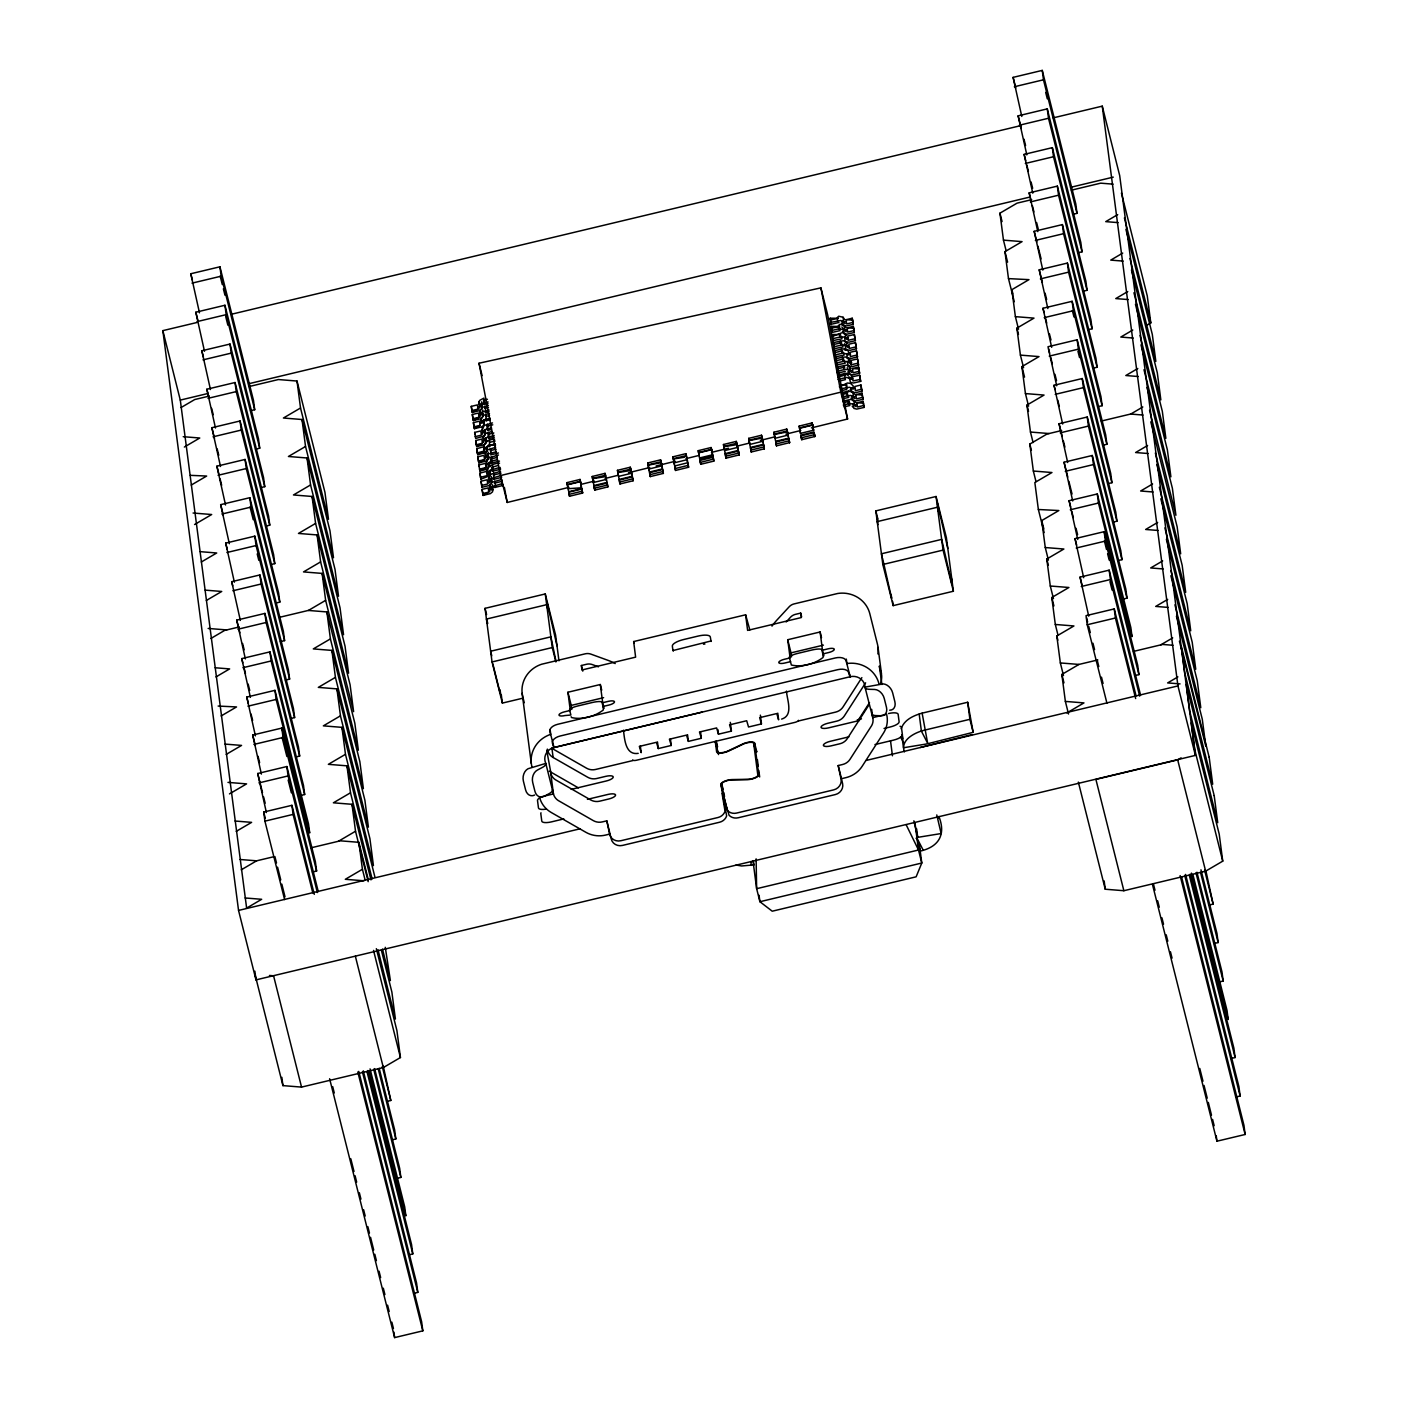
<?xml version="1.0" encoding="UTF-8"?>
<svg xmlns="http://www.w3.org/2000/svg" width="1408" height="1408" viewBox="0 0 1408 1408"><rect width="100%" height="100%" fill="white"/><g stroke="black" fill="none" stroke-linecap="round" stroke-linejoin="round"><path stroke-width="1.5" d="M685.819 453.675L686.875 458.093L685.819 453.675L672.989 456.808L675.523 470.448L688.6 467.245L687.808 462.722L674.696 465.995L675.523 470.448M606.443 480.568L605.053 473.352L592.222 476.485L593.842 485.179M631.682 474.426L630.291 467.21L617.461 470.325L619.08 479.037M661.971 467.051L661.302 462.634L648.102 465.186L647.733 462.95L660.581 459.835L661.637 464.235M687.21 460.891L686.717 457.406L688.6 467.245M737.686 448.606L736.296 441.39L723.466 444.506L725.085 453.218M762.925 442.464L762.256 438.046L749.056 440.598L748.704 438.363L761.534 435.23L762.608 439.648M788.163 436.304L787.494 431.886L774.312 434.438L773.942 432.221L786.773 429.088L787.846 433.506M813.402 430.162L812.011 422.946L799.181 426.078L799.92 430.126M710.864 641.01L672.936 650.549L672.355 646.078A11.898 3.731 -14.1 0 1 683.443 639.584L698.245 636.046A11.898 3.731 -14.1 0 1 710.301 636.997L711.093 641.467M749.83 629.904L745.624 614.803L633.653 641.555L635.624 657.149L581.944 669.979L581.363 665.509L586.59 664.259A9.522 9.029 -7.4 0 1 592.31 664.576L598.47 666.811M745.624 614.803L747.613 630.397L801.293 617.566L800.694 613.096L795.467 614.346A9.522 9.029 -7.4 0 0 790.557 617.197L786.157 621.966M486.042 452.408L477.787 454.749L477.33 452.901L484.422 450.947C481.29 443.872 488.277 439.085 494.613 439.173M484.422 450.947L484.053 444.928L486.27 442.922L485.725 438.698L483.49 440.563M846.965 386.496L846.648 389.418L841.579 390.632M481.501 403.163L481.677 401.79M479.653 412.104L481.958 407.528L481.448 403.603L488.083 401.931M482.557 411.312L482.733 409.939M480.709 420.235L483.014 415.659L482.504 411.752L489.139 410.08M484.158 423.667L483.578 419.883L490.195 418.211M485.443 433.418L484.845 429.651L491.48 427.979M486.499 441.566L485.901 437.782L494.19 435.442M488.066 453.622L488.259 452.25M488.629 457.829L488.03 454.062L496.302 451.722M491.251 478.034L491.445 476.661M491.814 482.24L491.216 478.474L501.142 475.446L501.618 477.382L493.856 479.318L491.216 478.474L488.91 483.032M492.325 486.165L492.501 484.792M492.87 490.389L492.272 486.605L502.198 483.595L501.653 479.442L491.726 482.398L489.421 486.957M478.597 403.955L479.741 400.365L483.877 398.112L484.774 403.286L484.106 404.448L481.448 403.603L480.286 404.589L479.142 408.179M480.198 416.31L479.987 409.605M481.994 430.003L484.299 425.427L492.501 422.91M482.539 434.21L482.328 427.504M483.05 438.134L485.355 433.576L491.814 431.446M483.595 442.358L483.384 435.635M485.179 454.414L487.485 449.838L495.669 447.322M485.725 458.621L485.514 451.915M488.347 478.826L490.67 474.25L500.597 471.31M489.966 491.181L489.755 484.458M486.13 449.979L487.925 446.618L495.246 443.573M489.315 474.39L490.16 470.342L498.344 467.808M486.218 462.194L488.541 457.987L498.485 455.03M486.763 466.418L486.57 460.046M486.763 473.422L489.966 471.24L490.512 475.464L480.973 479.16L480.515 477.312L487.362 475.552C483.965 467.298 492.87 463.267 499.541 463.179M487.362 475.552L490.16 470.342L492.8 471.187L500.544 469.251L500.086 467.386M568.515 490.97L566.984 482.627L580.061 479.442L581.381 487.626M901.208 728.781C904.059 719.77 913.704 715.475 922.134 713.152L967.683 702.258L973.174 732.336L926.869 743.934L903.461 747.754L901.789 734.958M484.598 449.152L488.418 445.139L495.598 445.034M481.043 417.736L481.202 423.104L483.578 419.883L486.218 420.728L486.006 414.374L489.474 413.547M489.614 446.776L489.403 440.422M493.856 479.318L493.645 472.965M490.301 488.682L492.272 486.605L494.93 487.45L495.598 486.288L494.701 481.096M854.357 394.31L852.878 392.181L848.478 391.142L847.158 393.325L842.09 394.557M861.872 677.618L843.058 706.939A11.898 11.299 -7.4 0 1 835.683 712.096L798.459 720.984M865.621 682.81L844.342 715.933A11.898 11.299 -7.4 0 1 836.968 721.09L827.886 723.254A7.374 2.323 -14.1 0 0 821.022 727.285A7.374 2.323 -14.1 0 0 828.485 727.883L859.531 720.474M857.683 721.037L869.51 702.627M480.533 413.811L482.504 411.752M482.874 431.728L484.845 429.651M483.93 439.859L485.901 437.782M486.059 456.139L488.03 454.062M487.115 464.27L490.53 461.419L497.288 459.677M840.541 334.541L832.286 334.506L832.744 336.318L842.477 332.57L846.56 335.35M836.528 367.066L846.736 365.13L850.96 368.245M839.344 386.813L847.405 383.011L850.573 383.416L853.142 385.845L853.266 389.136L849.622 387.27L841.139 388.714M842.776 401.139L851.189 399.344L855.43 402.459M479.037 406.384L481.272 404.518L481.818 408.742M480.093 414.515L482.328 412.667L482.874 416.874L480.638 418.739L473.334 420.57L472.314 414.498L478.474 413.037L479.019 417.261L473.334 420.57L472.314 414.498M481.149 422.664L483.384 420.798L483.93 425.022L481.694 426.87L474.39 428.701L473.387 422.629L479.53 421.168L480.075 425.392L474.39 428.701L473.387 422.629M482.434 432.432L484.651 430.566L485.214 434.773L483.912 436.128L475.675 438.469L474.654 432.397L480.797 430.936L481.36 435.16L475.2 436.621M485.602 456.843L487.837 454.978L488.4 459.184L486.165 461.05L478.843 462.88L477.84 456.808L483.982 455.347L484.528 459.571L478.843 462.88L477.84 456.808M488.787 481.254L491.022 479.389L491.568 483.595M489.861 489.386L492.078 487.52L492.642 491.744L490.406 493.61L483.102 495.422L482.082 489.368L488.224 487.89L488.787 492.114L483.102 495.422L482.082 489.368M488.242 466.259L489.65 465.238L489.139 463.637L499.488 461.102M181.034 407.563L194.726 399.538L209.37 396.053M184.36 447.04L199.76 438.011L183.216 436.691M249.11 386.549L278.379 379.544L297 381.04L300.52 408.003L283.413 418.018L302.016 419.514L329.982 530.816L333.502 557.779L305.536 446.477L302.016 419.514M191.259 485.056L206.659 476.045L190.291 475.341M305.536 446.477L288.429 456.491L307.05 457.987L334.998 569.29L338.518 596.253L310.57 484.95L307.05 457.987M194.568 524.533L211.675 514.518L193.072 513.022M310.57 484.95L293.462 494.965L312.066 496.461L340.032 607.763L343.552 634.726L315.586 523.424L312.066 496.461M201.309 562.003L216.709 552.992L200.165 551.654M315.586 523.424L298.478 533.438L317.099 534.934L345.048 646.237L348.568 673.2L320.619 561.898L317.099 534.934M206.325 600.477L221.725 591.466L205.181 590.128M320.619 561.898L303.512 571.912L322.115 573.408L350.082 684.71L353.602 711.674L325.635 600.354L322.115 573.408M210.918 638.458L224.611 630.432L239.325 626.93M325.635 600.354L308.528 610.386L278.995 617.443M1006.104 250.642L1003.464 240.134L999.944 213.171L1017.051 203.157L1031.694 199.654M215.952 676.931L229.627 668.906L215.16 667.762M308.264 610.438L326.885 611.934L330.405 638.898L313.298 648.912L331.901 650.408L359.867 761.71L363.387 788.674L335.421 677.371L331.901 650.408M1014.288 301.717L1008.48 278.608L1004.96 251.645L1022.067 241.63L1003.464 240.134M221.144 715.95L236.544 706.939L218.117 706.059M1117.706 214.614L1105.738 221.637L1118.128 222.622M335.421 677.371L318.314 687.386L336.934 688.882L364.883 800.184L368.403 827.147L340.454 715.845L336.934 688.882M1018.547 329.243L1015.379 316.642L1011.859 289.678L1028.966 279.646L1008.48 278.608M226.16 754.424L241.56 745.413L225.016 744.093M1122.722 253.088L1110.754 260.11L1123.162 261.096M340.454 715.845L323.347 725.859L341.95 727.355L369.917 838.658L373.437 865.621L345.47 754.318L341.95 727.355M1023.581 367.699L1020.413 355.115L1016.893 328.152L1034 318.12L1015.379 316.642M229.469 793.901L246.576 783.886L227.973 782.39M1127.755 291.562L1115.77 298.584L1128.178 299.57M345.47 754.318L328.363 764.333L346.966 765.829L374.933 877.131M1028.597 406.173L1025.429 393.571L1021.909 366.626L1039.016 356.594L1020.413 355.115M236.21 831.371L251.61 822.36L235.066 821.022M1132.771 330.035L1120.803 337.058L1133.211 338.043M1147.379 324.931L1150.794 322.925L1147.274 295.962L1121.419 193.054M346.966 765.829L350.504 792.792L333.379 802.806L352 804.302L370.99 879.894M1033.085 442.552L1030.462 432.045L1026.942 405.099L1044.05 395.067L1025.429 393.571M241.226 869.845L256.626 860.816L273.398 856.821M1137.805 368.509L1125.819 375.531L1138.227 376.517M338.413 841.28L355.52 831.248L352 804.302M1035.971 481.536L1033.349 471.029L1029.829 444.066L1046.936 434.051L1061.65 430.531M246.259 908.318L261.659 899.29L245.115 897.97M1142.821 406.982L1130.853 413.987L1101.302 421.062M311.15 847.792L340.296 840.822L358.899 842.318L362.419 869.282L345.312 879.296L363.933 880.792M1147.59 445.509L1135.605 452.531L1148.013 453.517M1048.432 560.138L1045.264 547.536L1041.744 520.573L1058.851 510.541L1038.365 509.502L1034.845 482.539L1051.952 472.525L1033.349 471.029M1152.606 483.982L1140.638 491.005L1153.046 491.99M1053.466 598.611L1050.298 586.01L1046.778 559.046L1063.885 549.014L1045.264 547.536M1157.64 522.456L1145.654 529.478L1158.062 530.464M1057.954 634.973L1055.314 624.466L1051.794 597.52L1068.901 587.488L1050.298 586.01M1162.656 560.93L1150.688 567.952L1163.096 568.938M1063.498 675.541L1060.347 662.939L1056.81 635.994L1073.934 625.962L1055.314 624.466M1167.69 599.403L1155.704 606.426L1168.112 607.411M254.971 974.301L282.938 1085.621L301.541 1087.099L383.328 1067.563L400.435 1057.531L396.915 1030.568L376.341 948.658M1068.531 714.014L1065.363 701.413L1061.843 674.45L1078.95 664.435L1097.818 659.93M1160.72 644.882L1172.706 637.877M1066.859 712.923L1083.966 702.909L1065.363 701.413M1177.898 676.896L1167.637 682.915L1180.045 683.901M1222.742 861.15L1194.794 749.83L1191.274 722.867L1219.222 834.187L1222.742 861.15L1205.635 871.165L1123.866 890.718L1095.899 779.398L1177.686 759.862L1181.101 757.856M477.963 409.112L472.278 412.438L471.258 406.366L477.4 404.906L477.963 409.112L471.803 410.573M482.416 443.291L476.731 446.6L475.71 440.546L481.87 439.067L482.416 443.291L476.274 444.752M479.917 471.011L486.024 467.562L485.461 463.355L478.896 464.957L479.917 471.011L487.221 469.198M481.958 407.528L488.418 405.416M483.014 415.659L486.006 414.374M871.675 713.398A12.126 3.802 -14.1 0 0 876.973 715.634L881.267 715.757A9.522 6.741 56.5 0 0 886.442 707.186L884.242 698.421A9.522 6.741 56.5 0 0 874.667 689.462L870.373 689.339A12.126 3.802 -14.1 0 1 865.075 687.104A12.091 11.475 -7.4 0 0 850.203 676.72L846.067 660.739A9.522 5.192 -12.1 0 0 835.331 657.958L557.691 724.293A9.522 5.192 -12.1 0 0 549.912 731.509L554.048 747.49A12.091 11.475 -7.4 0 0 545.794 763.4L528.053 768.733A9.522 7.163 -81.9 0 0 523.389 781.106L525.589 789.87A9.522 7.163 -81.9 0 0 534.67 795.045M480.568 406.806L482.222 406.014M481.624 414.938L483.296 414.146M482.698 423.069L484.352 422.294M483.965 432.837L485.619 432.062M485.021 440.968L486.675 440.194M487.15 457.248L488.805 456.474M490.336 481.659L491.99 480.885M491.392 489.79L493.046 489.016M483.578 449.011L486.781 446.829L487.326 451.053M485.707 465.291L488.91 463.109L489.702 466.576L489.65 465.238M838.059 377.045L849.288 373.63L851.435 375.144L851.981 379.368L846.683 377.45L838.13 379.368M781.598 719.101C793.936 715.44 786.861 699.442 786.474 691.082M920.198 747.507L971.907 734.659M484.123 453.235L477.33 452.901L476.784 448.677L483.877 446.723M480.515 477.312L479.952 473.088L486.816 471.328M839.326 374.774L846.138 373.226L848.267 375.83M487.432 399.274L483.542 400.242L484.106 404.448L487.978 403.48M484.616 408.373L488.488 407.405M479.582 410.608L472.278 412.438L471.258 406.366M485.162 412.597L489.034 411.629M485.672 416.504L489.544 415.536M486.218 420.728L490.09 419.76M492.765 424.829L486.939 426.272L487.502 430.496L491.374 429.528M493.821 432.96L488.013 434.421L488.558 438.627L494.366 437.184M484.035 444.787L476.731 446.6L475.71 440.546M490.125 450.683L495.95 449.24M490.688 454.907L498.432 452.971M493.31 475.094L501.054 473.158M494.366 483.226L502.128 481.307L502.674 485.514L494.93 487.45M481.571 485.443L487.714 483.982L487.168 479.758L481.026 481.219L482.029 487.291L489.35 485.461M500.491 475.587L840.822 392.146L820.899 287.866L479.019 363.229L500.491 475.587L507.25 502.462L568.938 487.344M581.698 484.211L594.458 481.078M605.088 478.474L617.848 475.341M628.496 472.736L649.757 467.526M656.146 465.96L675.277 461.261M685.925 458.656L698.685 455.523M711.445 452.39L728.464 448.219M736.965 446.142L749.725 443.01M760.373 440.405L775.262 436.744M785.893 434.139L800.782 430.496M811.413 427.891L847.581 419.021L827.64 314.741L820.899 287.866M479.442 469.163L486.024 467.562M699.882 459.606L698.227 450.666L711.058 447.533L712.043 451.528M593.032 480.938L592.61 478.368L605.686 475.182M618.27 474.795L617.848 472.226L630.925 469.04M648.56 467.421L648.138 464.851L661.214 461.666M673.798 461.278L673.376 458.709L686.453 455.523M698.966 454.714L698.614 452.549L711.691 449.363M724.275 448.976L723.853 446.406L736.93 443.221M749.514 442.834L749.091 440.264L762.168 437.078M774.752 436.691L774.33 434.122L787.406 430.936M812.662 424.776L812.011 422.946L813.014 426.941L812.662 424.776L799.568 427.962L799.181 426.078M580.976 484.405L580.43 481.659L567.336 484.845L567.829 487.502M698.579 452.883L711.674 449.698L711.058 447.533M812.627 425.11L799.55 428.296L800.518 433.382L813.595 430.197L812.909 426.659M593.296 482.557L606.39 479.371L606.109 477.752M618.534 476.414L631.629 473.229L631.365 471.61M649.37 471.662L648.824 469.04L661.918 465.854L661.478 463.549M674.062 462.88L687.157 459.694M724.557 450.595L737.634 447.41L737.37 445.79M750.323 447.075L749.795 444.453L762.872 441.267L762.432 438.962M775.562 440.915L775.034 438.293L788.11 435.107L787.67 432.819M699.547 457.97L712.642 454.784L711.674 449.698M581.856 489.034L568.762 492.219L569.518 496.25L582.595 493.064L581.856 489.034L582.595 493.064L582.208 491.181L569.114 494.366L569.518 496.25M738.373 451.088L739.077 454.96L738.373 451.088L725.278 454.291L726 458.146L739.077 454.96L738.672 452.531L738.285 450.419L725.19 453.622L726 458.146M763.611 444.946L764.315 448.818L763.611 444.946L750.517 448.131L751.238 452.003L764.315 448.818L763.91 446.389L763.523 444.277L750.429 447.462L751.238 452.003M788.85 438.803L789.554 442.658L788.85 438.803L775.755 441.989L776.477 445.843L789.554 442.658L789.149 440.229L788.762 438.134L775.667 441.32L776.477 445.843M814.088 432.661L814.792 436.515L814.088 432.661L800.994 435.846L801.715 439.701L814.792 436.515L814.405 434.086L814 431.992L800.906 435.178L801.715 439.701M594.352 488.206L607.446 485.021L607.112 483.067L594.035 486.253L594.352 488.206L594.757 490.107L607.834 486.922L607.042 482.398L593.947 485.584L594.757 490.107M619.59 482.064L632.685 478.878L632.368 476.907L619.274 480.093L619.59 482.064L619.995 483.965L633.072 480.779L632.28 476.238L619.186 479.424L619.995 483.965M649.88 474.69L662.974 471.504L662.64 469.533L649.563 472.718L649.88 474.69L650.285 476.59L663.362 473.405L662.552 468.864L649.475 472.05L650.285 476.59M675.118 468.547L688.213 465.362L687.914 464.482M700.427 462.264L699.794 458.955L712.87 455.77L713.504 459.078L700.357 462.405L700.762 464.288L713.838 461.102L713.134 457.248L700.04 460.434L700.762 464.288M725.613 456.245L738.69 453.059M750.851 450.102L763.928 446.917M776.09 443.96L789.166 440.774M801.328 437.8L814.405 434.614M199.478 312.822L190.784 273.75L219.93 266.798L253.475 400.347L254.707 409.728L250.536 410.731M1021.786 116.442L1013.109 77.37L1042.254 70.4L1075.8 203.949L1077.014 213.347L1072.861 214.333M192.016 283.149L221.162 276.179L219.93 266.798M1014.341 86.75L1043.469 79.798L1042.254 70.4M204.494 351.296L195.818 312.224L224.946 305.254L258.491 438.821L259.723 448.202L255.57 449.205M1026.819 154.898L1018.125 115.843L1047.27 108.874L1080.816 242.422L1082.048 251.821L1077.877 252.806M197.032 321.622L226.178 314.653L224.946 305.254M1019.357 125.224L1048.502 118.254L1047.27 108.874M1053.149 117.885L1102.253 106.146L1119.694 175.595L1195.41 755.392L255.992 979.88L238.55 910.43L162.853 330.634L197.014 322.485M231.176 314.318L1021.117 125.541M210.461 389.541L201.819 350.768L230.014 344.045L263.56 477.594L264.757 486.675L260.726 487.643M1032.768 193.16L1024.126 154.387L1052.339 147.646L1085.885 281.195L1087.064 290.294L1083.034 291.245M202.998 359.867L231.211 353.126L230.014 344.045M1025.323 163.469L1053.518 156.728L1052.339 147.646M215.477 428.014L206.835 389.242L235.048 382.518L268.594 516.067L269.773 525.149L265.742 526.117M1037.802 231.634L1029.16 192.861L1057.355 186.12L1090.901 319.669L1092.098 328.768L1088.067 329.718M246.611 907.949L180.294 400.101L208.05 393.466M248.618 383.768L1030.022 197.032M1070.59 187.334L1113.288 177.126M1071.418 190.168L1100.704 183.163L1113.112 184.149M208.032 398.341L236.227 391.6L235.048 382.518M1030.339 201.942L1058.552 195.202L1057.355 186.12M220.51 466.488L211.869 427.715L240.064 420.974L273.61 554.541L274.789 563.622L270.776 564.59M1042.818 270.09L1034.176 231.334L1062.389 224.594L1095.934 358.142L1097.114 367.242L1093.083 368.192M213.048 436.814L241.243 430.074L240.064 420.974M1035.373 240.416L1063.568 233.675L1062.389 224.594M225.526 504.962L216.885 466.189L245.08 459.448L278.626 593.014L279.822 602.096L275.792 603.064M1047.851 308.563L1039.21 269.808L1067.405 263.067L1100.95 396.616L1102.13 405.698L1098.117 406.666M845.134 323.611L840.91 320.496L830.702 322.362L831.178 324.262L838.957 322.485M852.227 318.226L852.79 322.45L846.648 323.928L846.085 319.704L852.227 318.226L853.266 324.35L845.926 326.022L843.04 325.354L842.494 321.13L845.363 321.798M218.082 475.288L246.277 468.547L245.08 459.448M1040.389 278.89L1068.584 272.149L1067.405 263.067M846.437 329.947L838.71 328.838L831.758 330.493L832.234 332.394L840.03 330.616L839.467 326.41L831.213 326.357L832.234 332.394M853.301 326.374L853.846 330.598L847.704 332.077L847.158 327.853L853.301 326.374L854.322 332.499L846.982 334.171L844.114 333.485L843.55 329.261M847.106 339.574L844.536 337.146L841.368 336.741L832.814 338.642L833.29 340.542L842.002 338.8L841.016 335.966M842.09 344.098L843.058 346.931L834.363 348.691L833.325 342.566L843.533 340.701L847.616 343.482M854.357 334.523L854.902 338.747L848.32 340.278L847.774 336.054L854.357 334.523L855.395 340.648L849.059 342.162L845.17 341.634L844.624 337.41L848.514 337.938M848.179 347.706L845.592 345.277L842.442 344.872L833.888 346.79L834.363 348.691M835.419 356.822L834.398 350.715L842.952 348.797L848.25 350.715L848.795 354.922L843.498 353.021L834.944 354.922L835.419 356.822L844.114 355.08L843.146 352.246M855.43 342.654L855.976 346.878L849.394 348.427L848.848 344.203L855.43 342.654L855.906 344.555L856.451 348.779L850.115 350.31L846.226 349.782L844.501 343.728M229.346 543.717L220.669 504.645L249.814 497.693L283.36 631.242L284.592 640.622L280.421 641.626M1051.67 347.336L1042.994 308.264L1072.139 301.294L1105.685 434.843L1106.899 444.242L1102.746 445.227M856.486 350.803L857.032 355.027L850.45 356.558L849.904 352.352L856.486 350.803L857.507 356.928L851.189 358.442L847.299 357.914L846.754 353.707L850.626 354.218M842.952 361.398L842.406 357.192L845.662 356.998L850.626 360.483L857.542 358.952L858.106 363.176L851.189 364.707L848.954 362.208L844.554 361.17L836 363.07L836.493 364.971L845.187 363.229L842.406 357.192L835.454 358.846L836.493 364.971M221.901 514.043L251.046 507.074L249.814 497.693M1044.226 317.645L1073.354 310.693L1072.139 301.294M857.542 358.952L858.581 365.077L852.245 366.59L848.355 366.062L847.229 361.275L851.699 362.366M851.752 370.656L845.627 369.301L837.074 371.219L837.549 373.12L845.346 371.342M858.616 367.083L859.162 371.307L853.019 372.786L852.474 368.562L858.616 367.083L859.637 373.208L852.298 374.88L849.429 374.211L848.866 369.987M840.294 380.864L845.381 379.632L844.536 373.472M860.957 385L854.797 386.478L855.36 390.702L861.502 389.224L860.957 385L861.978 391.125L855.642 392.656L851.752 392.128L851.206 387.904L855.096 388.432M841.65 392.638L848.478 391.142M234.379 582.19L225.702 543.118L254.83 536.149L288.376 669.715L289.608 679.096L285.454 680.099M1107.762 483.701L1111.933 482.715L1110.701 473.317L1077.155 339.768L1048.01 346.738L1056.704 385.792M842.213 396.862L850.678 395.419L854.92 398.534M862.013 393.149L862.558 397.373L856.416 398.851L855.87 394.627L862.013 393.149L863.034 399.274L855.694 400.946L852.826 400.259L852.28 396.053L855.149 396.722M226.917 552.517L256.062 545.547L254.83 536.149M843.269 405.011L850.08 403.515L856.205 404.87M1049.242 356.118L1078.387 349.166L1077.155 339.768M863.069 401.298L863.632 405.522L857.472 407L856.926 402.776L863.069 401.298L864.107 407.422L856.75 409.094L853.882 408.408L853.336 404.184M240.346 620.435L231.704 581.68L259.899 574.939L293.445 708.488L294.624 717.57L290.611 718.538M1062.653 424.054L1054.011 385.282L1082.224 378.541L1115.77 512.09L1116.949 521.189L1112.918 522.139M232.883 590.762L261.078 584.021L259.899 574.939M1055.208 394.363L1083.403 387.622L1082.224 378.541M245.362 658.909L236.72 620.136L264.915 613.413L298.461 746.962L299.658 756.043L295.627 757.011M1067.686 462.528L1059.045 423.755L1087.24 417.014L1120.786 550.563L1121.982 559.662L1117.952 560.613M237.917 629.235L266.112 622.494L264.915 613.413M1060.224 432.837L1088.419 426.096L1087.24 417.014M250.395 697.382L241.754 658.61L269.949 651.869L303.494 785.435L304.674 794.517L300.643 795.485M1072.702 500.984L1064.061 462.229L1092.256 455.488L1125.819 589.037L1126.998 598.136L1122.968 599.086M875.829 510.893L936.056 496.496L946.387 537.627L953.392 591.237L893.165 605.634L882.834 564.502L875.829 510.893L877.888 519.13M523.142 698.122L502.374 703.085L492.043 661.954L485.038 608.344L545.266 593.947L555.597 635.078L558.958 660.81M242.933 667.709L271.128 660.968L269.949 651.869M1065.258 471.31L1093.453 464.57L1092.256 455.488M255.411 735.856L246.77 697.083L274.965 690.342L308.51 823.909L309.707 832.99L276.162 699.442L274.965 690.342M1077.736 539.458L1069.094 500.702L1097.29 493.962L1130.835 627.51L1132.014 636.592L1098.469 503.043L1097.29 493.962M247.949 706.182L276.162 699.442M1070.274 509.784L1098.469 503.043M882.834 564.502L943.061 550.106L936.056 496.496M492.043 661.954L552.27 647.557L545.266 593.947M261.378 774.101L252.701 735.029L281.829 728.077L315.374 861.626L316.606 871.006L312.435 872.01M1083.685 577.72L1075.008 538.648L1104.154 531.678L1137.699 665.227L1138.931 674.626L1134.76 675.611M253.915 744.427L283.061 737.458L281.829 728.077M1076.24 548.029L1105.386 541.077L1104.154 531.678M603.275 707.274L601.92 702.17A9.522 1.936 -13 0 0 591.906 702.592L578.019 705.901A9.522 1.936 -13 0 0 569.536 709.914L570.891 715.018L564.995 715.546A5.949 1.866 -14.1 0 1 558.976 715.07A5.949 1.866 -14.1 0 1 564.502 711.832L570.293 710.442L567.917 692.243L600.301 684.517L601.726 690.149M790.574 661.637L784.802 663.027A5.949 1.866 -14.1 0 1 778.765 662.552A5.949 1.866 -14.1 0 1 784.309 659.296L790.099 657.923L787.723 639.725L820.107 631.981L821.515 637.613M266.394 812.574L257.717 773.502L286.862 766.533L318.278 891.616M1088.718 616.176L1080.042 577.122L1109.17 570.152L1140.586 695.218M571.754 709.438L571.226 705.408L603.61 697.664M791.542 656.92L791.014 652.872L823.416 645.128M258.949 782.901L288.077 775.931L286.862 766.533M1081.256 586.502L1110.402 579.55L1109.17 570.152M604.102 708.347L602.677 702.698L608.467 701.325A5.949 1.866 -14.1 0 1 614.504 701.8A5.949 1.866 -14.1 0 1 608.96 705.056L603.17 706.429L603.31 709.966C594.986 716.549 581.874 720.016 571.542 717.552L571.12 716.725M823.891 655.811L822.483 650.179L828.274 648.789A5.949 1.866 -14.1 0 1 834.293 649.282A5.949 1.866 -14.1 0 1 828.749 652.52L822.976 653.91L823.099 657.43C814.792 664.03 801.662 667.48 791.349 665.016L789.342 657.395A9.522 1.936 -13 0 1 797.826 653.382L811.712 650.056A9.522 1.936 -13 0 1 821.726 649.651L823.082 654.738M284.61 899.571L264.915 821.146L263.718 812.046L291.914 805.323L314.283 894.344M1136.062 695.834L1114.238 608.925L1086.043 615.666L1087.222 624.747L1106.934 703.19M850.203 676.72A28.213 0.986 76.6 0 1 848.584 672.443A9.522 5.192 -12.1 0 0 837.848 669.645L560.208 735.997A9.522 5.192 -12.1 0 0 552.429 743.213A28.213 0.986 76.6 0 0 554.048 747.49L850.203 676.72L849.939 675.101M264.915 821.146L293.11 814.405L291.914 805.323M1087.222 624.747L1115.418 618.006L1114.238 608.925M865.075 687.104L883.08 683.901A9.522 6.741 56.5 0 1 892.654 692.859L894.854 701.642A9.522 6.741 56.5 0 1 889.68 710.195M640.341 745.976L641.186 752.664L639.338 746.398L656.462 742.315L658.293 748.563L671.246 745.466L670.419 738.778M671.246 745.466L669.416 739.218L686.541 735.117L688.371 741.382L701.325 738.285L700.498 731.597M701.325 738.285L699.494 732.019L716.619 727.936L718.45 734.184L731.403 731.104L730.294 722.339M731.403 731.104L729.573 724.838L746.698 720.738L748.528 727.003L761.482 723.906L760.373 715.141M632.79 760.584L595.566 769.472A11.898 11.299 -7.4 0 1 586.59 768.222L552.182 748.528A11.898 11.299 -7.4 0 1 551.531 748.141M1133.475 651.411L1162.603 644.442L1172.952 645.269M857.226 719.875L861.467 718.854M571.19 789.378L606.373 780.965A7.374 2.323 -14.1 0 0 613.254 776.934A7.374 2.323 -14.1 0 0 605.774 776.336L596.675 778.518A11.898 11.299 -7.4 0 1 587.699 777.251L553.133 757.486A11.898 11.299 -7.4 0 1 550.194 755.093L549.718 754.53A12.091 10.877 -9.3 0 1 548.258 752.083L547.36 749.109M587.435 799.339L608.133 794.394A7.374 2.323 -14.1 0 1 615.595 794.992A7.374 2.323 -14.1 0 1 608.731 799.005L599.65 801.187A11.898 11.299 -7.4 0 1 590.656 799.92L556.09 780.138A11.898 11.299 -7.4 0 1 553.15 777.762L552.675 777.181A12.091 11.862 -3.1 0 1 551.179 774.47L546.726 750.323M848.866 736.859L830.245 741.312A7.374 2.323 -14.1 0 0 823.363 745.325A7.374 2.323 -14.1 0 0 830.843 745.923L839.942 743.758A11.898 11.299 -7.4 0 0 847.317 738.584L868.595 705.461A11.898 11.299 -7.4 0 0 869.317 704.141M884.048 728.446L890.261 726.968A9.522 2.992 -14.1 0 0 899.114 721.776L898.146 714.314A9.522 2.992 -14.1 0 0 888.501 713.539M967.683 702.258L969.901 719.312L924.37 730.189C914.971 732.477 899.87 739.957 904.429 751.89M563.834 818.91L551.426 821.885A9.522 2.992 -14.1 0 1 541.781 821.11L540.795 813.648A9.522 2.992 -14.1 0 1 541.006 812.803M874.931 744.568L893.552 740.115A9.522 2.992 -14.1 0 0 902.422 734.923L901.454 727.461A9.522 2.992 -14.1 0 0 900.011 726.264M718.555 754.565L715.264 741.418L716.637 751.925A7.621 2.394 -14.1 0 0 720.861 753.086A7.621 2.394 -14.1 0 0 728.482 751.115L743.318 744.093A6.67 2.094 -14.1 0 1 749.989 742.368A6.67 2.094 -14.1 0 1 753.685 743.371L757.838 775.139A6.67 2.094 -14.1 0 1 754.618 777.814A6.67 2.094 -14.1 0 1 747.912 779.293L732.195 779.557A7.621 2.394 -14.1 0 0 724.539 781.229A7.621 2.394 -14.1 0 0 720.861 784.291L726.651 815.936A9.522 8.923 -18.8 0 1 719.629 822.219L622.442 845.434A9.522 8.923 -18.8 0 1 611.23 838.939L606.813 820.846L602.342 821.902A11.898 11.299 -7.4 0 1 593.366 820.653L558.166 800.483A11.898 11.299 -7.4 0 1 553.45 793.936L545.794 763.4A12.126 3.802 -14.1 0 1 541.376 767.958L537.381 770.07A9.522 7.163 -81.9 0 0 532.699 782.443L534.899 791.208A9.522 7.163 -81.9 0 0 543.981 796.365L547.976 794.27A12.126 3.802 -14.1 0 0 552.394 789.712M725.789 804.355L722.955 793.091L727.531 810.638A9.522 8.923 -18.8 0 0 736.525 813.085L833.694 789.87A9.522 8.923 -18.8 0 0 840.998 778.941L838.182 765.547L842.635 764.491A11.898 11.299 -7.4 0 0 850.01 759.317L871.675 725.578A11.898 11.299 -7.4 0 0 872.749 717.622L871.658 709.333M238.55 910.43L580.149 828.784M866.237 760.426L1177.95 685.925L1102.253 106.146M610.122 833.994L605.651 835.067A26.189 24.834 -7.4 0 1 585.886 832.304L551.302 812.522A26.189 24.834 -7.4 0 1 539.563 797.245L553.45 793.936L550.704 772.886M726.264 806.238L729.133 815.355A9.522 8.923 -18.8 0 0 738.126 817.784L835.314 794.57A9.522 8.923 -18.8 0 0 842.6 783.64L841.491 778.694L845.944 777.638A26.189 24.834 -7.4 0 0 862.171 766.269L883.45 733.146A26.189 24.834 -7.4 0 0 886.618 714.314L872.749 717.622L865.075 687.438M916.062 838.288L917.734 837.496L916.626 828.837M386.778 1101.443L390.808 1100.475L383.222 1065.926M1209.102 905.045L1213.133 904.094L1206.075 871.658M391.811 1139.917L395.842 1138.949L394.645 1129.867L379.192 1068.32M1214.118 943.518L1218.149 942.55L1216.97 933.469L1200.971 869.81M396.827 1178.39L400.858 1177.422L399.678 1168.341L374.616 1068.602M1219.152 981.992L1223.182 981.024L1221.986 971.942L1196.941 872.221M408.619 1254.915L412.79 1253.912L411.558 1244.531L367.858 1070.538M1230.944 1058.517L1235.098 1057.531L1233.883 1048.133L1190.165 874.139M413.653 1293.389L417.806 1292.386L416.574 1283.005L363.282 1070.819M1235.96 1096.99L1240.131 1096.005L1238.899 1086.606L1185.606 874.421M329.613 1078.739L394.627 1337.6L422.822 1330.859L421.643 1321.778L358.758 1071.4M1152.466 884.47L1216.952 1141.202L1245.147 1134.478L1243.968 1125.379L1181.611 877.131M472.877 418.722L479.019 417.261M473.933 426.853L480.075 425.392M490.054 442.218L495.123 441.021M478.386 461.032L484.528 459.571M497.253 457.301L490.406 459.254L491.744 463.038L491.515 456.685M498.309 465.432L491.462 467.386L492.8 471.187L492.589 464.834M482.627 493.574L488.787 492.114M554.066 747.56L702.117 712.096M839.467 326.41L831.688 328.17L831.213 326.357M842.653 350.838L834.874 352.616L834.398 350.715M835.93 360.747L843.726 358.97M844.782 367.118L837.003 368.896L837.549 373.12M859.672 375.232L860.218 379.456L853.002 380.917L852.456 376.693L859.672 375.232L860.71 381.357L853.354 383.029L850.485 382.342L849.077 376.992L852.808 378.805M842.899 398.728L848.742 397.408L847.158 393.325L841.738 393.131M843.41 402.653L849.253 401.315L849.798 405.539L843.955 406.877M723.818 446.741L736.93 444.646L736.296 441.39M673.341 459.026L684.57 457.23M617.813 472.56L630.925 470.466L630.291 467.21M592.574 478.702L605.686 476.608L605.053 473.352M638.194 753.368C625.398 755.41 624.589 739.112 623.462 730.206M830.157 318.208L838.411 318.261L830.614 320.038L830.157 318.208L831.178 324.262M840.646 384.842L847.123 385.035M568.058 488.699L581.61 487.784L580.43 481.659M672.918 650.074L673.306 651.006M837.584 375.214L844.818 375.408M846.085 319.704L852.72 320.126M847.158 327.853L853.776 328.275M852.474 368.562L859.091 368.984M855.87 394.627L860.834 394.944M856.926 402.776L863.562 403.198M1130.589 414.058L1142.997 415.043M1030.462 432.045L1049.066 433.541M1060.347 662.939L1078.95 664.435M208.138 628.443L226.741 629.922M1078.352 782.109L1105.245 889.222L1123.866 890.718M240.082 859.496L256.626 860.816M269.438 975.462L273.574 975.797L301.541 1087.099M633.653 641.555L634.251 642.981M848.549 346.227L845.099 344.995M736.014 865.022L741.594 865.973L754.178 864.882L753.245 861.168M844.589 319.387L843.093 317.258L838.693 316.219L837.285 317.627L837.637 320.69M845.645 327.536L844.149 325.406L839.766 324.368L838.341 325.776L838.71 328.838M843.462 328.997L846.208 331.76M848.778 369.706L851.523 372.469M853.248 403.92L855.976 406.666M549.278 771.197L578.389 787.864M761.358 723.747L759.651 717.658L776.776 713.557L778.606 719.822L777.779 713.134M841.368 323.048L842.195 324.21M841.878 326.973L842.706 328.134M842.442 331.197L843.251 332.358M847.194 367.682L848.021 368.861M847.739 371.906L848.566 373.085M850.08 389.822L850.907 390.984M851.154 397.971L851.963 399.133M852.21 406.12L853.037 407.282M900.522 736.894L903.672 742.456M923.208 850.168L916.96 838.077L920.234 851.101C938.432 847 946.229 834.944 938.907 816.499L938.942 818.418M906.33 825.088L918.509 850.01L921.782 863.034L916.133 876.814L772.235 911.205L759.915 901.718L756.642 888.694L752.981 860.658M844.606 348.85L845.293 350.328M852.79 322.45L853.266 324.35M853.846 330.598L854.322 332.499M854.902 338.747L855.395 340.648M855.976 346.878L856.451 348.779M857.032 355.027L857.507 356.928M858.106 363.176L858.581 365.077M859.162 371.307L859.637 373.208M860.218 379.456L860.71 381.357M861.502 389.224L861.978 391.125M862.558 397.373L863.034 399.274M863.632 405.522L864.107 407.422M833.325 342.566L833.818 344.467L841.597 342.69L840.277 340.894L840.84 345.118M1124.411 217.906L1150.794 322.925M1125.925 229.416L1152.307 334.435L1155.827 361.398L1129.973 258.491M1131.469 270.002L1157.323 372.909L1160.843 399.872L1133.933 292.758M1135.446 304.269L1162.339 411.382L1165.859 438.328L1140.022 335.421M1140.99 344.837L1167.373 449.856L1170.893 476.802L1143.982 369.706M1147.08 387.517L1172.389 488.312L1175.909 515.275L1149.544 410.274M1150.776 421.837L1177.158 526.856L1180.678 553.819L1155.352 453.006M1156.866 464.517L1182.174 565.33L1185.694 592.293L1159.33 487.274M1160.826 498.784L1187.208 603.803L1190.728 630.766L1164.874 527.859M1166.387 539.37L1192.224 642.277L1195.744 669.222L1170.963 570.522M1170.875 575.731L1197.258 680.75L1200.778 707.696L1174.923 604.789M1043.469 79.798L1077.014 213.347M1045.686 92.435L1047.288 98.789M1176.419 616.299L1202.274 719.206L1205.794 746.17L1179.411 641.168M1048.502 118.254L1082.048 251.821M1053.518 156.728L1087.064 290.294M1058.552 195.202L1092.098 328.768M1177.95 685.925L1195.41 755.392M1063.568 233.675L1097.114 367.242M1068.584 272.149L1102.13 405.698M1073.354 310.693L1106.899 444.242M1072.386 310.605L1073.97 316.958M1013.109 77.37L1015.766 87.965M1078.387 349.166L1111.933 482.715M1077.93 351.208L1079.531 357.562M1018.125 115.843L1021.328 128.55M1023.986 139.163L1025.587 145.517M1177.686 759.862L1205.635 871.165M1083.403 387.622L1116.949 521.189M1204.597 870.144L1213.133 904.094M1024.126 154.387L1025.728 160.741M1026.802 164.982L1028.403 171.354M1031.061 181.949L1032.662 188.302M1088.419 426.096L1121.982 559.662M1200.566 872.538L1218.149 942.55M1029.16 192.861L1031.29 201.344M1032.346 205.586L1033.947 211.939M1036.605 222.534L1038.206 228.906M1093.453 464.57L1126.998 598.136M1195.99 872.819L1223.182 981.024M1034.176 231.334L1036.851 241.93M1037.907 246.171L1041.11 258.896M1192.91 874.614L1227.019 1010.416L1228.198 1019.498L1191.432 873.101M1039.21 269.808L1042.395 282.515M1045.07 293.128L1046.654 299.482M1105.386 541.077L1138.931 674.626M1189.267 875.054L1235.098 1057.531M1104.4 540.989L1106.53 549.472M1107.586 553.714L1109.187 560.067M1042.994 308.264L1044.05 312.506M1045.123 316.73L1046.725 323.101M1049.382 333.696L1050.984 340.05M1110.402 579.55L1139.688 696.133M1184.691 875.336L1240.131 1096.005M1109.962 581.592L1112.091 590.058M1048.555 348.85L1049.611 353.091M1050.685 357.333L1052.269 363.686M1054.944 374.282L1056.528 380.653M1115.418 618.006L1135.658 698.562M1180.133 875.6L1245.147 1134.478M1054.011 385.282L1055.085 389.523M1057.742 400.118L1059.344 406.472M1059.045 423.755L1062.23 436.48M1063.304 440.704L1064.906 447.075M1064.061 462.229L1067.792 477.066M1068.866 481.307L1072.051 494.032M999.944 213.171L1002.056 221.584M1069.094 500.702L1070.678 507.056M1071.752 511.298L1073.354 517.651M1076.011 528.264L1077.613 534.618M1004.96 251.645L1007.6 262.152M1075.008 538.648L1076.61 545.002M1011.859 289.678L1012.915 293.867M1080.042 577.122L1082.171 585.587M1016.893 328.152L1018.477 334.453M1086.571 617.778L1087.627 622.019M1088.701 626.261L1090.302 632.632M1092.96 643.227L1094.562 649.581M1097.219 660.176L1098.821 666.547M1101.478 677.142L1103.08 683.496M1153.398 883.872L1155 890.226M1157.675 900.838L1159.277 907.21M1161.934 917.822L1163.536 924.176M1166.194 934.789L1167.795 941.16M1170.453 951.773L1172.054 958.126M1199.774 1068.461L1202.978 1081.203M1204.034 1085.445L1207.237 1098.17M1208.31 1102.411L1211.496 1115.154M1212.57 1119.395L1214.171 1125.749M1021.909 366.626L1024.549 377.115M1026.942 405.099L1028.526 411.382M1029.829 444.066L1031.395 450.366M1041.744 520.573L1043.856 528.968M1038.365 509.502L1044.173 532.611M1046.778 559.046L1048.362 565.347M1051.794 597.52L1053.906 605.915M1056.81 635.994L1057.866 640.182M1061.843 674.45L1063.955 682.862M947.795 548.346L937.552 503.747L938.608 511.79L937.464 507.232L877.237 521.611L877.994 524.674M951.984 580.518L950.84 575.942L951.896 583.986L941.67 539.387L881.426 553.784L882.2 556.829M943.061 550.106L953.392 591.237M969.901 719.312L973.174 732.336M840.822 392.146L847.581 419.021M800.694 613.096L801.645 616.845M838.182 765.547L841.491 778.694M787.723 639.725L791.014 652.872M717.605 746.821L716.179 741.189L717.552 751.696A6.67 2.094 -14.1 0 0 721.266 752.717A6.67 2.094 -14.1 0 0 727.936 750.992L742.755 743.97A7.621 2.394 -14.1 0 1 750.376 741.998A7.621 2.394 -14.1 0 1 754.618 743.16L756.818 751.925A7.621 2.394 -14.1 0 0 754.741 750.781M753.685 743.371L755.885 752.154A6.67 2.094 -14.1 0 0 755.726 751.802M754.618 743.16L758.754 774.91A7.621 2.394 -14.1 0 1 755.075 777.973A7.621 2.394 -14.1 0 1 747.419 779.662L731.702 779.926A6.67 2.094 -14.1 0 0 724.997 781.387A6.67 2.094 -14.1 0 0 721.776 784.062L723.096 789.325M720.861 784.291L722.621 791.296M581.363 665.509L582.789 671.141M557.005 645.797L546.779 601.198L547.818 609.242L546.674 604.683L486.446 619.062L487.59 623.638L487.062 619.626M567.917 692.243L571.226 705.408M555.755 660.106L550.88 636.838L490.635 651.235L491.779 655.811M552.27 647.557L555.896 661.954M479.019 363.229L482.134 375.637M474.654 432.397L475.112 434.245M476.784 448.677L477.787 454.749M478.896 464.957L479.354 466.805M479.952 473.088L480.973 479.16M481.026 481.219L482.029 487.291M524.286 702.733L522.755 696.626A28.67 27.21 -7.4 0 1 541.587 664.242L585.235 653.822A9.522 9.029 -7.4 0 1 590.938 654.139L608.802 660.634A15.048 4.171 22.5 0 1 615.226 663.573M485.038 608.344L486.587 614.522M492.835 663.837L500.333 693.704M297 381.04L324.949 492.342L328.486 519.306L300.52 408.003M326.885 611.934L354.834 723.237L358.354 750.2L330.405 638.898M221.162 276.179L254.707 409.728M350.504 792.792L372.117 878.891M220.176 276.109L222.306 284.574M223.379 288.816L224.963 295.187M358.899 842.318L368.403 880.123M385.282 947.32L390.386 980.584L382.466 949.08M226.178 314.653L259.723 448.202M355.52 831.248L368.174 881.654M225.738 316.694L227.867 325.178M362.419 869.282L365.059 879.789M381.339 950.101L391.882 992.094L395.402 1019.058L377.995 949.749M231.211 353.126L264.757 486.675M236.227 391.6L269.773 525.149M373.525 950.418L400.435 1057.531M241.243 430.074L274.789 563.622M246.277 468.547L279.822 602.096M251.046 507.074L284.592 640.622M250.061 507.003L253.246 519.71M190.784 273.75L192.386 280.122M256.062 545.547L289.608 679.096M257.206 553.942L258.808 560.314M195.818 312.224L197.947 320.707M355.362 956.243L383.328 1067.563M261.078 584.021L294.624 717.57M382.29 1066.525L390.808 1100.475M201.819 350.768L203.421 357.139M266.112 622.494L299.658 756.043M378.242 1068.936L395.842 1138.949M206.835 389.242L208.965 397.725M211.64 408.32L213.224 414.691M271.128 660.968L304.674 794.517M373.683 1069.2L400.858 1177.422M211.869 427.715L214.526 438.328M217.184 448.923L218.786 455.277M370.058 1068.883L404.694 1206.814L405.874 1215.896L369.635 1071.611M216.885 466.189L219.014 474.672M220.088 478.914L221.672 485.267M283.061 737.458L316.606 871.006M366.942 1071.435L412.79 1253.912M282.075 737.387L286.88 756.466M220.669 504.645L223.344 515.24M288.077 775.931L317.363 892.531M362.384 1071.717L417.806 1292.386M288.165 780.085L291.368 792.81M225.702 543.118L227.286 549.472M293.11 814.405L312.805 892.848M357.808 1071.998L422.822 1330.859M231.704 581.68L232.76 585.904M236.72 620.136L239.923 632.861M242.581 643.456L244.182 649.827M162.853 330.634L180.294 400.101M241.754 658.61L242.81 662.851M243.883 667.093L245.467 673.446M248.142 684.059L249.726 690.413M246.77 697.083L248.371 703.454M251.029 714.05L252.63 720.403M252.701 735.029L255.358 745.624M258.016 756.237L259.618 762.59M257.717 773.502L262.504 792.581M263.578 796.822L265.179 803.176M263.718 812.046L265.32 818.418M274.894 856.574L276.496 862.928M277.57 867.17L280.755 879.894M281.829 884.136L285.014 896.843M332.693 1086.624L334.277 1092.995M350.803 1158.766L354.006 1171.491M355.08 1175.733L356.664 1182.104M359.339 1192.717L360.941 1199.088M363.598 1209.683L365.2 1216.054M367.858 1226.667L369.459 1233.038M370.533 1237.28L373.718 1250.005M374.792 1254.246L376.394 1260.618M379.051 1271.23L380.653 1277.584M383.31 1288.197L384.912 1294.568M387.587 1305.163L389.189 1311.534M391.846 1322.147L393.448 1328.518M502.198 483.595L502.674 485.514M936.778 814.933L941.142 833.554L917.734 837.355L913.862 820.811M902.194 734.835L903.179 738.971M812.733 425.744L813.014 426.941M773.942 432.221L774.33 434.122M748.704 438.363L749.091 440.264M723.466 444.506L723.853 446.406M713.451 459.202L713.838 461.102M698.227 450.666L698.614 452.549M672.989 456.808L673.376 458.709M662.974 471.504L663.362 473.405M647.733 462.95L648.138 464.851M632.685 478.878L633.072 480.779M617.461 470.325L617.848 472.226M607.446 485.021L607.834 486.922M592.222 476.485L592.61 478.368M580.061 479.442L580.448 481.342L567.371 484.528L566.984 482.627M712.642 454.784L712.976 456.421M813.419 429.123L813.701 430.549M800.325 432.309L800.624 433.752M788.11 435.107L788.638 437.73M762.872 441.267L763.4 443.89M737.634 447.41L738.162 450.032M687.227 459.853L687.509 461.296M674.133 463.038L674.432 464.482M661.918 465.854L662.446 468.477M648.894 469.181L649.194 470.624M631.629 473.229L632.157 475.851M606.39 479.371L606.918 481.994M881.901 684.499L879.331 666.072L881.654 675.734A26.189 24.834 -7.4 0 1 880.581 683.795M712.448 454.749L711.955 451.246M775.034 438.293L774.312 434.438M749.795 444.453L749.056 440.598M648.824 469.04L648.102 465.186M786.773 429.088L787.406 432.344M761.534 435.23L762.168 438.486M660.581 459.835L661.214 463.091M504.363 487.326L507.25 502.462M582.261 491.04L581.786 488.541L568.709 491.726L569.184 494.226M484.95 406.243L485.848 411.418M487.274 424.142L488.171 429.317M488.347 432.274L489.245 437.466M490.459 448.554L491.357 453.728M722.04 793.302L725.05 811.237A9.522 8.923 -18.8 0 1 718.027 817.502L620.84 840.734A9.522 8.923 -18.8 0 1 609.629 834.222L606.813 820.846M1216.23 1135.763L1216.952 1141.202M1104.171 880.933L1105.245 889.222M922.134 713.152L927.643 743.23L921.395 731.139L919.178 714.085M892.602 601.339L893.165 605.634M891.141 594.37L891.669 598.382L882.57 558.36M877.325 518.144L877.853 522.174M919.301 844.043L921.782 863.034L759.915 901.718L759.07 895.259M914.936 822.571L918.509 850.01L756.642 888.694L756.114 858.845M850.626 360.483L851.189 364.707M843.093 317.258L843.638 321.482M844.149 325.406L844.712 329.63M845.222 333.555L845.768 337.779M846.278 341.686L846.824 345.91M848.408 357.984L848.954 362.208M849.464 366.133L850.027 370.339M852.878 392.181L853.424 396.405M853.934 400.33L854.48 404.554M841.35 349.043L841.896 353.267M846.877 391.389L847.422 395.613M890.507 740.731L892.461 755.779M878.046 647.416L881.531 674.186M832.286 334.506L833.29 340.542M846.314 659.085L846.894 663.555A28.67 27.21 -7.4 0 1 878.962 683.778M820.107 631.981L822.483 650.179M757.381 759.581L758.243 766.11M758.806 770.458L759.669 776.987M717.886 729.573L718.45 734.184M723.976 792.827L724.486 796.629M725.331 806.467L721.776 784.062M687.544 734.694L688.371 741.382M657.466 741.875L658.293 748.563M600.301 684.517L602.677 702.698M550.158 729.872L550.739 734.342A28.67 27.21 -7.4 0 0 531.907 766.726M552.042 749.267L553.133 757.486M522.139 693.317L531.291 763.418M478.931 401.456L479.477 405.68M487.626 468.195L488.171 472.402M488.682 476.326L489.245 480.55M501.248 694.514L502.374 703.085M500.086 689.797L500.614 693.827M393.923 1332.144L394.627 1337.6M281.846 1077.314L282.938 1085.621M254.866 971.168L255.992 979.88M845.997 384.402L846.366 387.464M848.126 400.699L848.478 403.744M843.656 366.485L844.026 369.547M839.397 333.907L839.766 336.97M751.045 861.52L751.098 865.392M632.738 759.898A3.802 1.197 -14.1 0 0 636.592 760.214L794.851 722.392A3.802 1.197 -14.1 0 0 798.389 720.315M771.989 626.12A15.048 3.573 -50.3 0 1 776.442 620.576L789.202 606.76A9.522 9.029 -7.4 0 1 794.112 603.909L837.742 593.472A28.67 27.21 -7.4 0 1 869.81 613.694L877.466 644.23A26.189 24.834 -7.4 0 1 878.17 650.672L878.064 652.291A26.189 24.834 -7.4 0 1 877.853 653.91M545.706 809.195A9.522 2.992 -14.1 0 1 538.472 807.963L537.504 800.501A9.522 2.992 -14.1 0 1 539.933 797.738M703.454 644.213A11.898 3.731 -14.1 0 1 704.915 644.037M1209.173 757.24L1181.224 645.92L1184.744 672.883L1212.693 784.203L1209.173 757.24M1214.206 795.714L1186.24 684.394L1189.76 711.357L1217.726 822.677L1214.206 795.714"/></g></svg>
